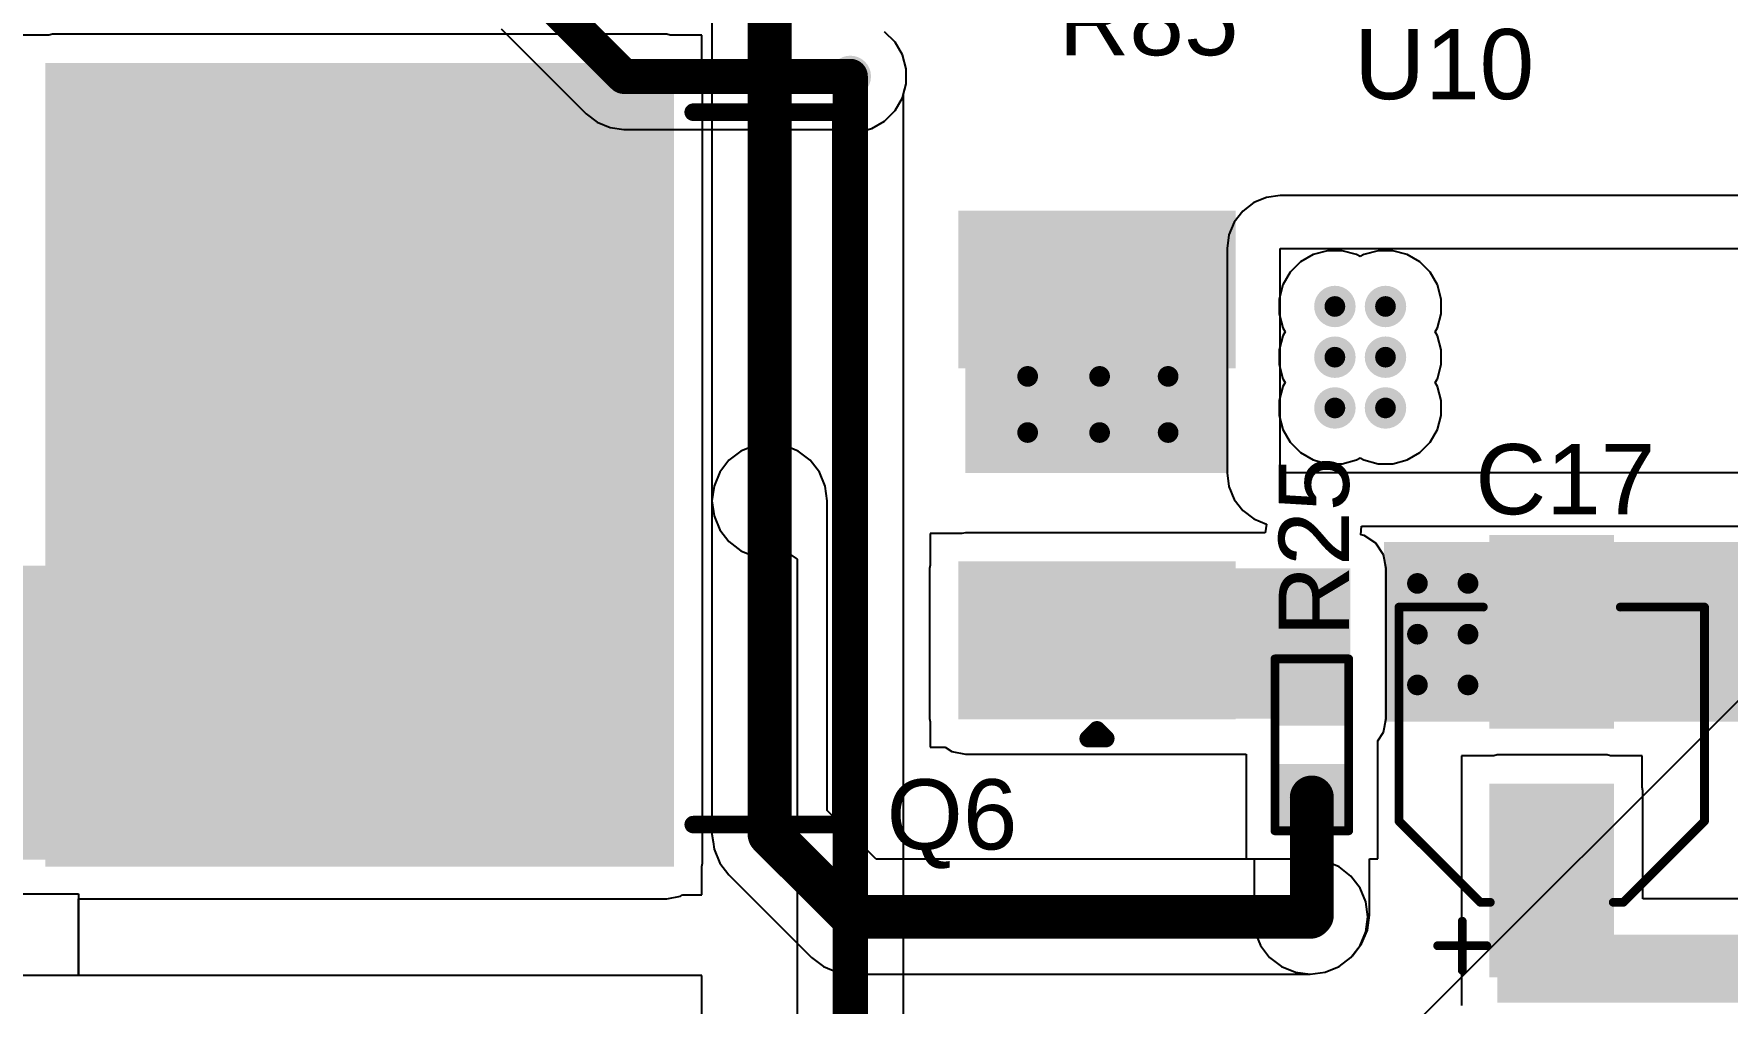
# Model space of a CAD drawing. Header units: millimetres. Extents: x -3 to 5437, y -3 to 5435.
# Drawn here: x 16.28 to 40.78, y 39.57 to 53.6 of the extents above; entities that cross this region are included whole.
import ezdxf

# ---------------------------------------------------------------- set-up
doc = ezdxf.new("R2010")
doc.units = ezdxf.units.MM
for name, color, linetype in [('BottomLayer', 5, 'Continuous'), ('BottomSolder', 6, 'Continuous'), ('TopLayer', 1, 'Continuous'), ('TopOverlay', 2, 'Continuous'), ('TopPaste', 8, 'Continuous'), ('TopSolder', 216, 'Continuous'), ('ViaHoleLayer', 16, 'Continuous')]:
    doc.layers.add(name, color=color, linetype=linetype)
doc.styles.add('Arial', font='', dxfattribs={"height": 0.2})
doc.styles.get('Arial').set_extended_font_data('Arial')

# ---------------------------------------------------------------- blocks, each defined once
blk = doc.blocks.new('RVT1E100M0405__34')
at = {"layer": 'TopLayer'}
for points in [[(-3.1, 0.8), (-0.5, 0.8), (-0.5, -0.8), (-3.1, -0.8)], [(0.5, 0.8), (3.1, 0.8), (3.1, -0.8), (0.5, -0.8)]]:
    blk.add_hatch(color=1, dxfattribs=at).paths.add_polyline_path(points)
at = {"layer": 'TopPaste'}
for points in [[(-3.1, 0.8), (-0.5, 0.8), (-0.5, -0.8), (-3.1, -0.8)], [(0.5, 0.8), (3.1, 0.8), (3.1, -0.8), (0.5, -0.8)]]:
    blk.add_hatch(color=8, dxfattribs=at).paths.add_polyline_path(points)
at = {"layer": 'TopSolder'}
for points in [[(-3.202, 0.902), (-0.398, 0.902), (-0.398, -0.902), (-3.202, -0.902)], [(0.398, 0.902), (3.202, 0.902), (3.202, -0.902), (0.398, -0.902)]]:
    blk.add_hatch(color=216, dxfattribs=at).paths.add_polyline_path(points)
at = {"layer": 'TopOverlay', "const_width": 0.127}
for points in [[(-0.94, 2.21), (-2.115, 1.035)], [(-0.94, 2.21), (2.159, 2.21)], [(2.159, 2.21), (2.159, 0.991)], [(-2.743, 1.651), (-2.743, 0.94)], [(-3.099, 1.295), (-2.388, 1.295)], [(-2.115, 1.035), (-2.115, 0.889)], [(-2.115, -0.889), (-2.115, -1.035)], [(-2.115, -1.035), (-0.94, -2.21)], [(2.159, -0.991), (2.159, -2.21)], [(-0.94, -2.21), (2.159, -2.21)]]:
    blk.add_lwpolyline(points, dxfattribs=at)
at = {"layer": 'TopOverlay', "const_width": 0.0635}
for points in [[(-0.972, 2.21, 1), (-0.908, 2.21, 1)], [(-0.972, 2.21, 1), (-0.908, 2.21, 1)], [(2.127, 2.21, 1), (2.191, 2.21, 1)], [(2.127, 2.21, 1), (2.191, 2.21, 1)], [(-2.775, 1.651, 1), (-2.711, 1.651, 1)], [(-3.131, 1.295, 1), (-3.067, 1.295, 1)], [(-2.419, 1.295, 1), (-2.356, 1.295, 1)], [(-2.775, 0.94, 1), (-2.711, 0.94, 1)], [(-2.146, 1.035, 1), (-2.083, 1.035, 1)], [(-2.146, 1.035, 1), (-2.083, 1.035, 1)], [(2.127, 0.991, 1), (2.191, 0.991, 1)], [(-2.146, 0.889, 1), (-2.083, 0.889, 1)], [(-2.146, -0.889, 1), (-2.083, -0.889, 1)], [(-2.146, -1.035, 1), (-2.083, -1.035, 1)], [(-2.146, -1.035, 1), (-2.083, -1.035, 1)], [(2.127, -0.991, 1), (2.191, -0.991, 1)], [(-0.972, -2.21, 1), (-0.908, -2.21, 1)], [(-0.972, -2.21, 1), (-0.908, -2.21, 1)], [(2.127, -2.21, 1), (2.191, -2.21, 1)], [(2.127, -2.21, 1), (2.191, -2.21, 1)]]:
    blk.add_lwpolyline(points, format="xyb", close=True, dxfattribs=at)
blk = doc.blocks.new('RES_0603_415')
at = {"layer": 'TopLayer'}
for points in [[(-0.381, 0.4445), (-0.381, -0.4445), (-1.143, -0.4445), (-1.143, 0.4445)], [(1.143, 0.4445), (1.143, -0.4445), (0.381, -0.4445), (0.381, 0.4445)]]:
    blk.add_hatch(color=1, dxfattribs=at).paths.add_polyline_path(points)
at = {"layer": 'TopPaste'}
for points in [[(-0.381, 0.4445), (-0.381, -0.4445), (-1.143, -0.4445), (-1.143, 0.4445)], [(1.143, 0.4445), (1.143, -0.4445), (0.381, -0.4445), (0.381, 0.4445)]]:
    blk.add_hatch(color=8, dxfattribs=at).paths.add_polyline_path(points)
at = {"layer": 'TopSolder'}
for points in [[(-0.2794, 0.5461), (-0.2794, -0.5461), (-1.2446, -0.5461), (-1.2446, 0.5461)], [(1.2446, 0.5461), (1.2446, -0.5461), (0.2794, -0.5461), (0.2794, 0.5461)]]:
    blk.add_hatch(color=216, dxfattribs=at).paths.add_polyline_path(points)
at = {"layer": 'TopOverlay', "const_width": 0.127}
for points in [[(-1.2446, -0.5334), (-1.2446, 0.5334)], [(1.2446, 0.5334), (-1.2446, 0.5334)], [(1.2446, -0.5334), (1.2446, 0.5334)], [(1.2446, -0.5334), (-1.2446, -0.5334)]]:
    blk.add_lwpolyline(points, dxfattribs=at)
at = {"layer": 'TopOverlay', "const_width": 0.0635}
for points in [[(-1.27635, 0.5334, 1), (-1.21285, 0.5334, 1)], [(-1.27635, 0.5334, 1), (-1.21285, 0.5334, 1)], [(1.21285, 0.5334, 1), (1.27635, 0.5334, 1)], [(1.21285, 0.5334, 1), (1.27635, 0.5334, 1)], [(-1.27635, -0.5334, 1), (-1.21285, -0.5334, 1)], [(-1.27635, -0.5334, 1), (-1.21285, -0.5334, 1)], [(1.21285, -0.5334, 1), (1.27635, -0.5334, 1)], [(1.21285, -0.5334, 1), (1.27635, -0.5334, 1)]]:
    blk.add_lwpolyline(points, format="xyb", close=True, dxfattribs=at)
blk = doc.blocks.new('D2P____465')
at = {"layer": 'TopLayer'}
for points in [[(-5.715, 9.78), (5.715, 9.78), (5.715, 0.89), (-5.715, 0.89)], [(-3.58, -3.43), (-1.5, -3.43), (-1.5, -7.24), (-3.58, -7.24)], [(1.5, -3.43), (3.58, -3.43), (3.58, -7.24), (1.5, -7.24)]]:
    blk.add_hatch(color=1, dxfattribs=at).paths.add_polyline_path(points)
at = {"layer": 'TopPaste'}
for points in [[(-5.715, 9.78), (5.715, 9.78), (5.715, 0.89), (-5.715, 0.89)], [(-3.58, -3.43), (-1.5, -3.43), (-1.5, -7.24), (-3.58, -7.24)], [(1.5, -3.43), (3.58, -3.43), (3.58, -7.24), (1.5, -7.24)]]:
    blk.add_hatch(color=8, dxfattribs=at).paths.add_polyline_path(points)
at = {"layer": 'TopSolder'}
for points in [[(-5.817, 9.882), (5.817, 9.882), (5.817, 0.788), (-5.817, 0.788)], [(-3.682, -3.328), (-1.398, -3.328), (-1.398, -7.342), (-3.682, -7.342)], [(1.398, -3.328), (3.682, -3.328), (3.682, -7.342), (1.398, -7.342)]]:
    blk.add_hatch(color=216, dxfattribs=at).paths.add_polyline_path(points)
at = {"layer": 'TopOverlay', "const_width": 0.254}
for points in [[(-5.207, 0.508), (-5.207, -1.626)], [(5.105, 0.508), (5.105, -1.626)], [(-5.207, -1.626), (5.105, -1.626)], [(-3.962, -5.207), (-3.962, -5.461)], [(-3.962, -5.207), (-3.835, -5.334)], [(-3.835, -5.334), (-3.962, -5.461)]]:
    blk.add_lwpolyline(points, dxfattribs=at)
at = {"layer": 'TopOverlay', "const_width": 0.127}
for points in [[(-5.27, 0.508, 1), (-5.144, 0.508, 1)], [(5.042, 0.508, 1), (5.169, 0.508, 1)], [(-5.27, -1.626, 1), (-5.144, -1.626, 1)], [(-5.27, -1.626, 1), (-5.144, -1.626, 1)], [(5.042, -1.626, 1), (5.169, -1.626, 1)], [(5.042, -1.626, 1), (5.169, -1.626, 1)], [(-4.026, -5.207, 1), (-3.899, -5.207, 1)], [(-4.026, -5.207, 1), (-3.899, -5.207, 1)], [(-4.026, -5.461, 1), (-3.899, -5.461, 1)], [(-4.026, -5.461, 1), (-3.899, -5.461, 1)], [(-3.899, -5.334, 1), (-3.772, -5.334, 1)], [(-3.899, -5.334, 1), (-3.772, -5.334, 1)]]:
    blk.add_lwpolyline(points, format="xyb", close=True, dxfattribs=at)

msp = doc.modelspace()

# ---------------------------------------------------------------- hatches: boundary and pattern name
at = {"layer": 'BottomLayer'}
h = msp.add_hatch(color=5, dxfattribs=at)
edge = h.paths.add_edge_path()
edge.add_arc((28.092, 52.984), 0.3, 0, 360)
h = msp.add_hatch(color=5, dxfattribs=at)
edge = h.paths.add_edge_path()
edge.add_arc((35.103, 49.653), 0.3, 0, 360)
h = msp.add_hatch(color=5, dxfattribs=at)
edge = h.paths.add_edge_path()
edge.add_arc((35.835, 49.653), 0.3, 0, 360)
h = msp.add_hatch(color=5, dxfattribs=at)
edge = h.paths.add_edge_path()
edge.add_arc((35.103, 48.919), 0.3, 0, 360)
h = msp.add_hatch(color=5, dxfattribs=at)
edge = h.paths.add_edge_path()
edge.add_arc((35.835, 48.919), 0.3, 0, 360)
h = msp.add_hatch(color=5, dxfattribs=at)
edge = h.paths.add_edge_path()
edge.add_arc((30.658, 48.641), 0.3, 0, 360)
h = msp.add_hatch(color=5, dxfattribs=at)
edge = h.paths.add_edge_path()
edge.add_arc((31.699, 48.641), 0.3, 0, 360)
h = msp.add_hatch(color=5, dxfattribs=at)
edge = h.paths.add_edge_path()
edge.add_arc((32.69, 48.641), 0.3, 0, 360)
h = msp.add_hatch(color=5, dxfattribs=at)
edge = h.paths.add_edge_path()
edge.add_arc((35.103, 48.184), 0.3, 0, 360)
h = msp.add_hatch(color=5, dxfattribs=at)
edge = h.paths.add_edge_path()
edge.add_arc((35.835, 48.184), 0.3, 0, 360)
h = msp.add_hatch(color=5, dxfattribs=at)
edge = h.paths.add_edge_path()
edge.add_arc((30.658, 47.828), 0.3, 0, 360)
h = msp.add_hatch(color=5, dxfattribs=at)
edge = h.paths.add_edge_path()
edge.add_arc((31.699, 47.828), 0.3, 0, 360)
h = msp.add_hatch(color=5, dxfattribs=at)
edge = h.paths.add_edge_path()
edge.add_arc((32.69, 47.828), 0.3, 0, 360)
h = msp.add_hatch(color=5, dxfattribs=at)
edge = h.paths.add_edge_path()
edge.add_arc((26.924, 46.838), 0.3, 0, 360)
h = msp.add_hatch(color=5, dxfattribs=at)
edge = h.paths.add_edge_path()
edge.add_arc((36.297, 45.644), 0.3, 0, 360)
h = msp.add_hatch(color=5, dxfattribs=at)
edge = h.paths.add_edge_path()
edge.add_arc((37.029, 45.644), 0.3, 0, 360)
h = msp.add_hatch(color=5, dxfattribs=at)
edge = h.paths.add_edge_path()
edge.add_arc((36.297, 44.909), 0.3, 0, 360)
h = msp.add_hatch(color=5, dxfattribs=at)
edge = h.paths.add_edge_path()
edge.add_arc((37.029, 44.909), 0.3, 0, 360)
h = msp.add_hatch(color=5, dxfattribs=at)
edge = h.paths.add_edge_path()
edge.add_arc((36.297, 44.174), 0.3, 0, 360)
h = msp.add_hatch(color=5, dxfattribs=at)
edge = h.paths.add_edge_path()
edge.add_arc((37.029, 44.174), 0.3, 0, 360)
h = msp.add_hatch(color=5, dxfattribs=at)
edge = h.paths.add_edge_path()
edge.add_arc((34.747, 40.818), 0.3, 0, 360)
at = {"layer": 'BottomSolder'}
h = msp.add_hatch(color=6, dxfattribs=at)
edge = h.paths.add_edge_path()
edge.add_arc((28.092, 52.984), 0.15, 0, 360)
h = msp.add_hatch(color=6, dxfattribs=at)
edge = h.paths.add_edge_path()
edge.add_arc((35.103, 49.653), 0.15, 0, 360)
h = msp.add_hatch(color=6, dxfattribs=at)
edge = h.paths.add_edge_path()
edge.add_arc((35.835, 49.653), 0.15, 0, 360)
h = msp.add_hatch(color=6, dxfattribs=at)
edge = h.paths.add_edge_path()
edge.add_arc((35.103, 48.919), 0.15, 0, 360)
h = msp.add_hatch(color=6, dxfattribs=at)
edge = h.paths.add_edge_path()
edge.add_arc((35.835, 48.919), 0.15, 0, 360)
h = msp.add_hatch(color=6, dxfattribs=at)
edge = h.paths.add_edge_path()
edge.add_arc((35.103, 48.184), 0.15, 0, 360)
h = msp.add_hatch(color=6, dxfattribs=at)
edge = h.paths.add_edge_path()
edge.add_arc((35.835, 48.184), 0.15, 0, 360)
h = msp.add_hatch(color=6, dxfattribs=at)
edge = h.paths.add_edge_path()
edge.add_arc((26.924, 46.838), 0.15, 0, 360)
h = msp.add_hatch(color=6, dxfattribs=at)
edge = h.paths.add_edge_path()
edge.add_arc((36.297, 45.644), 0.15, 0, 360)
h = msp.add_hatch(color=6, dxfattribs=at)
edge = h.paths.add_edge_path()
edge.add_arc((37.029, 45.644), 0.15, 0, 360)
h = msp.add_hatch(color=6, dxfattribs=at)
edge = h.paths.add_edge_path()
edge.add_arc((36.297, 44.909), 0.15, 0, 360)
h = msp.add_hatch(color=6, dxfattribs=at)
edge = h.paths.add_edge_path()
edge.add_arc((37.029, 44.909), 0.15, 0, 360)
h = msp.add_hatch(color=6, dxfattribs=at)
edge = h.paths.add_edge_path()
edge.add_arc((36.297, 44.174), 0.15, 0, 360)
h = msp.add_hatch(color=6, dxfattribs=at)
edge = h.paths.add_edge_path()
edge.add_arc((37.029, 44.174), 0.15, 0, 360)
h = msp.add_hatch(color=6, dxfattribs=at)
edge = h.paths.add_edge_path()
edge.add_arc((34.747, 40.818), 0.15, 0, 360)
at = {"layer": 'TopLayer'}
h = msp.add_hatch(color=1, dxfattribs=at)
edge = h.paths.add_edge_path()
edge.add_arc((28.092, 52.984), 0.3, 0, 360)
for points in [[(16.547, 41.595), (25.437, 41.595), (25.437, 53.075), (16.547, 53.075)], [(29.757, 47.244), (33.567, 47.244), (33.567, 50.94), (29.757, 50.94)], [(35.814, 43.642), (49.743, 43.642), (49.743, 46.242), (35.814, 46.242)], [(7.591, 41.645), (25.437, 41.645), (25.437, 45.901), (7.591, 45.901)], [(29.757, 43.688), (35.328, 43.688), (35.328, 45.86), (29.757, 45.86)], [(37.452, 39.573), (39.041, 39.573), (39.041, 42.642), (37.452, 42.642)], [(37.452, 39.573), (49.755, 39.573), (49.755, 40.558), (37.452, 40.558)]]:
    msp.add_hatch(color=1, dxfattribs=at).paths.add_polyline_path(points)
h = msp.add_hatch(color=1, dxfattribs=at)
edge = h.paths.add_edge_path()
edge.add_arc((35.103, 49.653), 0.3, 0, 360)
h = msp.add_hatch(color=1, dxfattribs=at)
edge = h.paths.add_edge_path()
edge.add_arc((35.835, 49.653), 0.3, 0, 360)
h = msp.add_hatch(color=1, dxfattribs=at)
edge = h.paths.add_edge_path()
edge.add_arc((35.103, 48.919), 0.3, 0, 360)
h = msp.add_hatch(color=1, dxfattribs=at)
edge = h.paths.add_edge_path()
edge.add_arc((35.835, 48.919), 0.3, 0, 360)
h = msp.add_hatch(color=1, dxfattribs=at)
edge = h.paths.add_edge_path()
edge.add_arc((30.658, 48.641), 0.3, 0, 360)
h = msp.add_hatch(color=1, dxfattribs=at)
edge = h.paths.add_edge_path()
edge.add_arc((31.699, 48.641), 0.3, 0, 360)
h = msp.add_hatch(color=1, dxfattribs=at)
edge = h.paths.add_edge_path()
edge.add_arc((32.69, 48.641), 0.3, 0, 360)
h = msp.add_hatch(color=1, dxfattribs=at)
edge = h.paths.add_edge_path()
edge.add_arc((35.103, 48.184), 0.3, 0, 360)
h = msp.add_hatch(color=1, dxfattribs=at)
edge = h.paths.add_edge_path()
edge.add_arc((35.835, 48.184), 0.3, 0, 360)
h = msp.add_hatch(color=1, dxfattribs=at)
edge = h.paths.add_edge_path()
edge.add_arc((30.658, 47.828), 0.3, 0, 360)
h = msp.add_hatch(color=1, dxfattribs=at)
edge = h.paths.add_edge_path()
edge.add_arc((31.699, 47.828), 0.3, 0, 360)
h = msp.add_hatch(color=1, dxfattribs=at)
edge = h.paths.add_edge_path()
edge.add_arc((32.69, 47.828), 0.3, 0, 360)
h = msp.add_hatch(color=1, dxfattribs=at)
edge = h.paths.add_edge_path()
edge.add_arc((26.924, 46.838), 0.3, 0, 360)
h = msp.add_hatch(color=1, dxfattribs=at)
edge = h.paths.add_edge_path()
edge.add_arc((36.297, 45.644), 0.3, 0, 360)
h = msp.add_hatch(color=1, dxfattribs=at)
edge = h.paths.add_edge_path()
edge.add_arc((37.029, 45.644), 0.3, 0, 360)
h = msp.add_hatch(color=1, dxfattribs=at)
edge = h.paths.add_edge_path()
edge.add_arc((36.297, 44.909), 0.3, 0, 360)
h = msp.add_hatch(color=1, dxfattribs=at)
edge = h.paths.add_edge_path()
edge.add_arc((37.029, 44.909), 0.3, 0, 360)
h = msp.add_hatch(color=1, dxfattribs=at)
edge = h.paths.add_edge_path()
edge.add_arc((36.297, 44.174), 0.3, 0, 360)
h = msp.add_hatch(color=1, dxfattribs=at)
edge = h.paths.add_edge_path()
edge.add_arc((37.029, 44.174), 0.3, 0, 360)
h = msp.add_hatch(color=1, dxfattribs=at)
edge = h.paths.add_edge_path()
edge.add_arc((34.747, 40.818), 0.3, 0, 360)
at = {"layer": 'TopSolder'}
h = msp.add_hatch(color=216, dxfattribs=at)
edge = h.paths.add_edge_path()
edge.add_arc((28.092, 52.984), 0.15, 0, 360)
h = msp.add_hatch(color=216, dxfattribs=at)
edge = h.paths.add_edge_path()
edge.add_arc((35.103, 49.653), 0.15, 0, 360)
h = msp.add_hatch(color=216, dxfattribs=at)
edge = h.paths.add_edge_path()
edge.add_arc((35.835, 49.653), 0.15, 0, 360)
h = msp.add_hatch(color=216, dxfattribs=at)
edge = h.paths.add_edge_path()
edge.add_arc((35.103, 48.919), 0.15, 0, 360)
h = msp.add_hatch(color=216, dxfattribs=at)
edge = h.paths.add_edge_path()
edge.add_arc((35.835, 48.919), 0.15, 0, 360)
h = msp.add_hatch(color=216, dxfattribs=at)
edge = h.paths.add_edge_path()
edge.add_arc((35.103, 48.184), 0.15, 0, 360)
h = msp.add_hatch(color=216, dxfattribs=at)
edge = h.paths.add_edge_path()
edge.add_arc((35.835, 48.184), 0.15, 0, 360)
h = msp.add_hatch(color=216, dxfattribs=at)
edge = h.paths.add_edge_path()
edge.add_arc((26.924, 46.838), 0.15, 0, 360)
h = msp.add_hatch(color=216, dxfattribs=at)
edge = h.paths.add_edge_path()
edge.add_arc((36.297, 45.644), 0.15, 0, 360)
h = msp.add_hatch(color=216, dxfattribs=at)
edge = h.paths.add_edge_path()
edge.add_arc((37.029, 45.644), 0.15, 0, 360)
h = msp.add_hatch(color=216, dxfattribs=at)
edge = h.paths.add_edge_path()
edge.add_arc((36.297, 44.909), 0.15, 0, 360)
h = msp.add_hatch(color=216, dxfattribs=at)
edge = h.paths.add_edge_path()
edge.add_arc((37.029, 44.909), 0.15, 0, 360)
h = msp.add_hatch(color=216, dxfattribs=at)
edge = h.paths.add_edge_path()
edge.add_arc((36.297, 44.174), 0.15, 0, 360)
h = msp.add_hatch(color=216, dxfattribs=at)
edge = h.paths.add_edge_path()
edge.add_arc((37.029, 44.174), 0.15, 0, 360)
h = msp.add_hatch(color=216, dxfattribs=at)
edge = h.paths.add_edge_path()
edge.add_arc((34.747, 40.818), 0.15, 0, 360)
at = {"layer": 'ViaHoleLayer'}
h = msp.add_hatch(color=16, dxfattribs=at)
edge = h.paths.add_edge_path()
edge.add_arc((28.092, 52.984), 0.15, 0, 360)
h = msp.add_hatch(color=16, dxfattribs=at)
edge = h.paths.add_edge_path()
edge.add_arc((35.103, 49.653), 0.15, 0, 360)
h = msp.add_hatch(color=16, dxfattribs=at)
edge = h.paths.add_edge_path()
edge.add_arc((35.835, 49.653), 0.15, 0, 360)
h = msp.add_hatch(color=16, dxfattribs=at)
edge = h.paths.add_edge_path()
edge.add_arc((35.103, 48.919), 0.15, 0, 360)
h = msp.add_hatch(color=16, dxfattribs=at)
edge = h.paths.add_edge_path()
edge.add_arc((35.835, 48.919), 0.15, 0, 360)
h = msp.add_hatch(color=16, dxfattribs=at)
edge = h.paths.add_edge_path()
edge.add_arc((30.658, 48.641), 0.15, 0, 360)
h = msp.add_hatch(color=16, dxfattribs=at)
edge = h.paths.add_edge_path()
edge.add_arc((31.699, 48.641), 0.15, 0, 360)
h = msp.add_hatch(color=16, dxfattribs=at)
edge = h.paths.add_edge_path()
edge.add_arc((32.69, 48.641), 0.15, 0, 360)
h = msp.add_hatch(color=16, dxfattribs=at)
edge = h.paths.add_edge_path()
edge.add_arc((35.103, 48.184), 0.15, 0, 360)
h = msp.add_hatch(color=16, dxfattribs=at)
edge = h.paths.add_edge_path()
edge.add_arc((35.835, 48.184), 0.15, 0, 360)
h = msp.add_hatch(color=16, dxfattribs=at)
edge = h.paths.add_edge_path()
edge.add_arc((30.658, 47.828), 0.15, 0, 360)
h = msp.add_hatch(color=16, dxfattribs=at)
edge = h.paths.add_edge_path()
edge.add_arc((31.699, 47.828), 0.15, 0, 360)
h = msp.add_hatch(color=16, dxfattribs=at)
edge = h.paths.add_edge_path()
edge.add_arc((32.69, 47.828), 0.15, 0, 360)
h = msp.add_hatch(color=16, dxfattribs=at)
edge = h.paths.add_edge_path()
edge.add_arc((26.924, 46.838), 0.15, 0, 360)
h = msp.add_hatch(color=16, dxfattribs=at)
edge = h.paths.add_edge_path()
edge.add_arc((36.297, 45.644), 0.15, 0, 360)
h = msp.add_hatch(color=16, dxfattribs=at)
edge = h.paths.add_edge_path()
edge.add_arc((37.029, 45.644), 0.15, 0, 360)
h = msp.add_hatch(color=16, dxfattribs=at)
edge = h.paths.add_edge_path()
edge.add_arc((36.297, 44.909), 0.15, 0, 360)
h = msp.add_hatch(color=16, dxfattribs=at)
edge = h.paths.add_edge_path()
edge.add_arc((37.029, 44.909), 0.15, 0, 360)
h = msp.add_hatch(color=16, dxfattribs=at)
edge = h.paths.add_edge_path()
edge.add_arc((36.297, 44.174), 0.15, 0, 360)
h = msp.add_hatch(color=16, dxfattribs=at)
edge = h.paths.add_edge_path()
edge.add_arc((37.029, 44.174), 0.15, 0, 360)
h = msp.add_hatch(color=16, dxfattribs=at)
edge = h.paths.add_edge_path()
edge.add_arc((34.747, 40.818), 0.15, 0, 360)

# ---------------------------------------------------------------- linework, layer by layer
at = {"layer": 'BottomLayer'}
for p, q in [((23.04, 53.674), (24.272, 52.441)), ((28.739, 53.481), (28.589, 53.631)), ((28.845, 53.296), (28.739, 53.481)), ((28.9, 53.091), (28.845, 53.296)), ((28.9, 52.878), (28.9, 53.091)), ((28.739, 52.488), (28.845, 52.673)), ((28.845, 52.673), (28.9, 52.878)), ((24.272, 52.441), (24.272, 52.441)), ((24.272, 52.441), (24.432, 52.319)), ((28.589, 52.338), (28.739, 52.488)), ((24.432, 52.319), (24.617, 52.242)), ((24.617, 52.242), (24.816, 52.216)), ((24.816, 52.216), (24.816, 52.216)), ((24.816, 52.216), (27.839, 52.216)), ((27.839, 52.216), (27.986, 52.176)), ((28.199, 52.176), (28.404, 52.231)), ((28.404, 52.231), (28.589, 52.338)), ((27.986, 52.176), (28.199, 52.176)), ((34.607, 50.3), (34.456, 50.15)), ((34.791, 50.406), (34.607, 50.3)), ((34.996, 50.461), (34.791, 50.406)), ((35.209, 50.461), (34.996, 50.461)), ((35.415, 50.406), (35.209, 50.461)), ((35.469, 50.375), (35.415, 50.406)), ((35.523, 50.406), (35.469, 50.375)), ((35.729, 50.461), (35.523, 50.406)), ((35.942, 50.461), (35.729, 50.461)), ((36.147, 50.406), (35.942, 50.461)), ((36.331, 50.3), (36.147, 50.406)), ((36.482, 50.15), (36.331, 50.3)), ((34.456, 50.15), (34.35, 49.965)), ((36.588, 49.965), (36.482, 50.15)), ((34.35, 49.965), (34.295, 49.76)), ((34.295, 49.76), (34.295, 49.547)), ((36.643, 49.76), (36.588, 49.965)), ((36.643, 49.547), (36.643, 49.76)), ((34.295, 49.547), (34.35, 49.342)), ((36.588, 49.342), (36.643, 49.547)), ((34.35, 49.342), (34.382, 49.286)), ((34.382, 49.286), (34.35, 49.23)), ((36.556, 49.286), (36.588, 49.342)), ((36.588, 49.23), (36.556, 49.286)), ((34.35, 49.23), (34.295, 49.025)), ((34.295, 49.025), (34.295, 48.812)), ((36.643, 49.025), (36.588, 49.23)), ((36.643, 48.812), (36.643, 49.025)), ((34.295, 48.812), (34.35, 48.607)), ((36.588, 48.607), (36.643, 48.812)), ((34.35, 48.607), (34.382, 48.551)), ((34.382, 48.551), (34.35, 48.496)), ((36.556, 48.551), (36.588, 48.607)), ((36.588, 48.496), (36.556, 48.551)), ((34.35, 48.496), (34.295, 48.29)), ((34.295, 48.29), (34.295, 48.077)), ((36.643, 48.29), (36.588, 48.496)), ((36.643, 48.077), (36.643, 48.29)), ((34.295, 48.077), (34.35, 47.872)), ((36.588, 47.872), (36.643, 48.077)), ((34.35, 47.872), (34.456, 47.688)), ((36.482, 47.688), (36.588, 47.872)), ((26.508, 47.559), (26.335, 47.426)), ((26.709, 47.642), (26.508, 47.559)), ((26.924, 47.67), (26.709, 47.642)), ((27.139, 47.642), (26.924, 47.67)), ((27.34, 47.559), (27.139, 47.642)), ((27.513, 47.426), (27.34, 47.559)), ((34.456, 47.688), (34.607, 47.537)), ((34.607, 47.537), (34.791, 47.431)), ((36.147, 47.431), (36.331, 47.537)), ((36.331, 47.537), (36.482, 47.688)), ((26.335, 47.426), (26.203, 47.254)), ((27.645, 47.254), (27.513, 47.426)), ((34.791, 47.431), (34.996, 47.376)), ((34.996, 47.376), (35.209, 47.376)), ((35.209, 47.376), (35.415, 47.431)), ((35.415, 47.431), (35.469, 47.462)), ((35.469, 47.462), (35.523, 47.431)), ((35.523, 47.431), (35.729, 47.376)), ((35.729, 47.376), (35.942, 47.376)), ((35.942, 47.376), (36.147, 47.431)), ((26.12, 47.053), (26.091, 46.838)), ((26.203, 47.254), (26.12, 47.053)), ((27.728, 47.053), (27.645, 47.254)), ((27.757, 46.838), (27.728, 47.053)), ((26.091, 46.838), (26.091, 42.013)), ((27.757, 42.357), (27.757, 46.838)), ((28.464, 41.65), (27.757, 42.357)), ((26.091, 42.013), (26.106, 41.905)), ((26.106, 41.905), (26.12, 41.797)), ((26.12, 41.797), (26.203, 41.596)), ((34.747, 41.65), (28.464, 41.65)), ((34.963, 41.622), (34.747, 41.65)), ((26.203, 41.596), (26.335, 41.424)), ((26.335, 41.424), (27.53, 40.229)), ((35.164, 41.539), (34.963, 41.622)), ((35.336, 41.407), (35.164, 41.539)), ((35.468, 41.234), (35.336, 41.407)), ((35.551, 41.033), (35.468, 41.234)), ((35.58, 40.818), (35.551, 41.033)), ((35.551, 40.602), (35.58, 40.818)), ((35.468, 40.401), (35.551, 40.602)), ((27.53, 40.229), (27.702, 40.097)), ((35.164, 40.097), (35.336, 40.229)), ((35.336, 40.229), (35.468, 40.401)), ((27.702, 40.097), (27.903, 40.014)), ((27.903, 40.014), (28.119, 39.985)), ((28.119, 39.985), (34.747, 39.985)), ((34.747, 39.985), (34.963, 40.014)), ((34.963, 40.014), (35.164, 40.097))]:
    msp.add_line(p, q, dxfattribs=at)
for points, const_width in [([(23.583, 54.217), (24.816, 52.984)], 0.508), ([(24.816, 52.984), (28.092, 52.984)], 0.508), ([(26.924, 42.013), (26.924, 46.838)], 0.635), ([(26.924, 42.013), (28.119, 40.818)], 0.635), ([(28.119, 40.818), (34.747, 40.818)], 0.635)]:
    msp.add_lwpolyline(points, dxfattribs=dict(at, const_width=const_width))
for points, const_width in [([(24.689, 52.984, 1), (24.943, 52.984, 1)], 0.254), ([(24.689, 52.984, 1), (24.943, 52.984, 1)], 0.254), ([(27.965, 52.984, 1), (28.219, 52.984, 1)], 0.254), ([(26.765, 46.838, 1), (27.083, 46.838, 1)], 0.318), ([(26.765, 42.013, 1), (27.083, 42.013, 1)], 0.318), ([(26.765, 42.013, 1), (27.083, 42.013, 1)], 0.318), ([(27.96, 40.818, 1), (28.278, 40.818, 1)], 0.318), ([(27.96, 40.818, 1), (28.278, 40.818, 1)], 0.318), ([(34.588, 40.818, 1), (34.906, 40.818, 1)], 0.318)]:
    msp.add_lwpolyline(points, format="xyb", close=True, dxfattribs=dict(at, const_width=const_width))
at = {"layer": 'BottomSolder'}
msp.add_line((0.338, 3.382), (5436.901, 5435.166), dxfattribs=at)
at = {"layer": 'TopLayer'}
for p, q in [((26.091, 53.924), (26.091, 46.838)), ((16.497, 53.583), (16.039, 53.583)), ((16.547, 53.593), (16.497, 53.583)), ((25.437, 53.593), (16.547, 53.593)), ((25.487, 53.583), (25.437, 53.593)), ((25.945, 53.583), (25.487, 53.583)), ((25.945, 53.125), (25.945, 53.583)), ((28.739, 53.481), (28.589, 53.631)), ((28.845, 53.296), (28.739, 53.481)), ((28.9, 53.091), (28.845, 53.296)), ((25.955, 53.075), (25.945, 53.125)), ((25.955, 41.595), (25.955, 53.075)), ((28.9, 52.878), (28.9, 53.091)), ((28.861, 52.731), (28.9, 52.878)), ((28.861, 30.093), (28.861, 52.731)), ((34.113, 51.233), (33.928, 51.156)), ((34.312, 51.259), (34.113, 51.233)), ((52.524, 51.259), (34.312, 51.259)), ((33.769, 51.034), (33.646, 50.875)), ((33.928, 51.156), (33.769, 51.034)), ((33.646, 50.875), (33.57, 50.69)), ((33.57, 50.69), (33.543, 50.491)), ((33.543, 50.491), (33.543, 47.244)), ((34.312, 47.244), (34.312, 50.491)), ((34.312, 50.491), (52.524, 50.491)), ((33.543, 47.244), (33.57, 47.045)), ((33.57, 47.045), (33.646, 46.86)), ((50.74, 47.244), (34.312, 47.244)), ((26.091, 46.838), (26.12, 46.622)), ((33.646, 46.86), (33.769, 46.701)), ((26.12, 46.622), (26.203, 46.421)), ((33.769, 46.701), (33.928, 46.578)), ((33.928, 46.578), (34.113, 46.502)), ((26.203, 46.421), (26.335, 46.249)), ((29.707, 46.368), (29.249, 46.368)), ((29.249, 46.368), (29.249, 45.91)), ((29.757, 46.378), (29.707, 46.368)), ((34.093, 46.378), (29.757, 46.378)), ((34.113, 46.502), (34.093, 46.378)), ((35.477, 46.348), (35.489, 46.475)), ((35.526, 46.339), (35.477, 46.348)), ((35.489, 46.475), (49.972, 46.475)), ((35.694, 46.226), (35.526, 46.339)), ((26.335, 46.249), (26.508, 46.117)), ((26.508, 46.117), (26.709, 46.033)), ((27.139, 46.033), (27.218, 46.066)), ((27.218, 46.066), (27.324, 45.995)), ((35.807, 46.058), (35.694, 46.226)), ((35.846, 45.86), (35.807, 46.058)), ((26.709, 46.033), (26.924, 46.005)), ((26.924, 46.005), (27.139, 46.033)), ((27.324, 45.995), (27.324, 29.775)), ((29.249, 45.91), (29.239, 45.86)), ((29.239, 45.86), (29.239, 43.688)), ((35.846, 43.688), (35.846, 45.86)), ((29.239, 43.688), (29.249, 43.638)), ((29.249, 43.638), (29.249, 43.272)), ((35.807, 43.49), (35.846, 43.688)), ((35.722, 43.363), (35.807, 43.49)), ((35.722, 41.656), (35.722, 43.363)), ((29.249, 43.272), (29.465, 43.272)), ((29.465, 43.272), (29.559, 43.209)), ((29.559, 43.209), (29.757, 43.17)), ((29.757, 43.17), (33.817, 43.17)), ((33.817, 43.17), (33.817, 41.656)), ((37.402, 43.15), (36.933, 43.15)), ((36.933, 43.15), (36.933, 39.534)), ((37.452, 43.16), (37.402, 43.15)), ((39.041, 43.16), (37.452, 43.16)), ((39.091, 43.15), (39.041, 43.16)), ((39.549, 43.15), (39.091, 43.15)), ((39.549, 42.692), (39.549, 43.15)), ((39.559, 42.642), (39.549, 42.692)), ((39.559, 41.076), (39.559, 42.642)), ((33.817, 41.656), (33.937, 41.656)), ((33.937, 41.656), (33.937, 40.985)), ((35.602, 40.84), (35.602, 41.656)), ((35.602, 41.656), (35.722, 41.656)), ((25.945, 41.545), (25.955, 41.595)), ((25.945, 41.137), (25.945, 41.545)), ((16.056, 41.148), (16.925, 41.148)), ((16.925, 41.148), (16.925, 39.968)), ((16.925, 39.968), (16.925, 41.077)), ((16.925, 41.077), (25.437, 41.077)), ((25.437, 41.077), (25.635, 41.116)), ((25.635, 41.116), (25.666, 41.137)), ((25.666, 41.137), (25.945, 41.137)), ((33.937, 40.985), (33.915, 40.818)), ((45.774, 41.076), (39.559, 41.076)), ((33.915, 40.818), (33.943, 40.602)), ((35.573, 40.624), (35.602, 40.84)), ((33.943, 40.602), (34.026, 40.401)), ((35.358, 40.251), (35.49, 40.424)), ((35.49, 40.424), (35.573, 40.624)), ((34.026, 40.401), (34.158, 40.229)), ((34.158, 40.229), (34.331, 40.097)), ((35.164, 40.097), (35.336, 40.229)), ((35.336, 40.229), (35.358, 40.251)), ((16.925, 39.968), (16.056, 39.968)), ((25.945, 39.968), (16.925, 39.968)), ((25.945, 27.732), (25.945, 39.968)), ((34.331, 40.097), (34.532, 40.014)), ((34.532, 40.014), (34.747, 39.985)), ((34.747, 39.985), (34.963, 40.014)), ((34.963, 40.014), (35.164, 40.097))]:
    msp.add_line(p, q, dxfattribs=at)
for points, const_width in [([(26.924, 46.838), (26.924, 53.924)], 0.635), ([(28.092, 29.775), (28.092, 52.984)], 0.508), ([(34.769, 40.84), (34.769, 42.545)], 0.635), ([(34.747, 40.818), (34.769, 40.84)], 0.635)]:
    msp.add_lwpolyline(points, dxfattribs=dict(at, const_width=const_width))
for points, const_width in [([(27.965, 52.984, 1), (28.219, 52.984, 1)], 0.254), ([(26.765, 46.838, 1), (27.083, 46.838, 1)], 0.318), ([(34.61, 42.545, 1), (34.928, 42.545, 1)], 0.318), ([(34.61, 40.84, 1), (34.928, 40.84, 1)], 0.318), ([(34.61, 40.84, 1), (34.928, 40.84, 1)], 0.318), ([(34.588, 40.818, 1), (34.906, 40.818, 1)], 0.318)]:
    msp.add_lwpolyline(points, format="xyb", close=True, dxfattribs=dict(at, const_width=const_width))
at = {"layer": 'TopSolder'}
msp.add_line((0.338, 3.382), (5436.901, 5435.166), dxfattribs=at)

# ---------------------------------------------------------------- block references
for name, p, rotation in [('D2P____465', (26.327, 47.36), 90), ('RVT1E100M0405__34', (38.241, 43.142), 90), ('RES_0603_415', (34.769, 43.307), 270)]:
    msp.add_blockref(name, p, dxfattribs=dict(rotation=rotation))

# ---------------------------------------------------------------- texts
at = {"layer": 'TopOverlay', "style": 'Arial'}
for s, p in [('R85', (31.104, 53.29)), ('U10', (35.383, 52.654)), ('C17', (37.135, 46.645)), ('Q6', (28.617, 41.793))]:
    msp.add_text(s, height=1.016, dxfattribs=at).set_placement(p)
msp.add_text('R25', height=1.016, rotation=90, dxfattribs=at).set_placement((35.306, 44.874))

doc.saveas('drawing.dxf')
